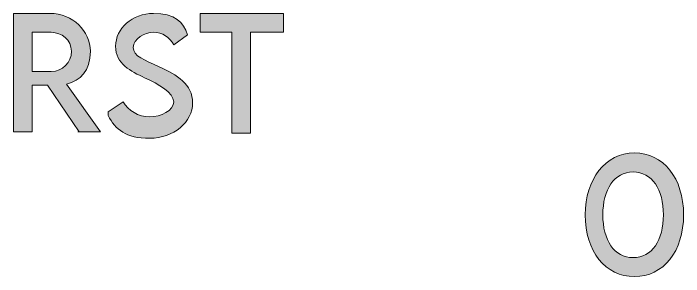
# Model space of a CAD drawing. Extents: x 16 to 211, y 699 to 771.
# Drawn here: x 61.78 to 80.16, y 703.61 to 710.83 of the extents above; entities that cross this region are included whole.
import ezdxf

# ---------------------------------------------------------------- set-up
doc = ezdxf.new("R2010")
doc.units = 0
doc.header["$MEASUREMENT"] = 0
doc.layers.add('Layer 1', color=7, linetype='Continuous', lineweight=0)

# ---------------------------------------------------------------- blocks, each defined once
blk = doc.blocks.new('Block_27')
at = {"layer": 'Layer 1', "true_color": 0x232323, "transparency": 33554687}
h = blk.add_hatch(color=250, dxfattribs=at)
h.dxf.hatch_style = 2
edge = h.paths.add_edge_path()
edge.add_spline(control_points=[(62.821, 709.236), (63.132, 709.236), (63.374, 709.478), (63.374, 709.79), (63.374, 710.101), (63.097, 710.309), (62.821, 710.309), (62.821, 710.309), (62.301, 710.309), (62.301, 710.309), (62.301, 710.309), (62.301, 709.236), (62.301, 709.236), (62.301, 709.236), (62.821, 709.236), (62.821, 709.236)], knot_values=[0, 0, 0, 0, 1, 1, 1, 2, 2, 2, 3, 3, 3, 4, 4, 4, 5, 5, 5, 5], degree=3, periodic=0)
edge = h.paths.add_edge_path()
edge.add_spline(control_points=[(63.582, 707.575), (63.582, 707.575), (62.717, 708.855), (62.717, 708.855), (62.717, 708.855), (62.301, 708.855), (62.301, 708.855), (62.301, 708.855), (62.301, 707.575), (62.301, 707.575), (62.301, 707.575), (61.782, 707.575), (61.782, 707.575), (61.782, 707.575), (61.782, 710.828), (61.782, 710.828), (61.782, 710.828), (62.786, 710.828), (62.786, 710.828), (63.409, 710.828), (63.893, 710.344), (63.893, 709.79), (63.893, 709.236), (63.617, 708.994), (63.236, 708.89), (63.236, 708.89), (64.17, 707.575), (64.17, 707.575), (64.17, 707.575), (63.547, 707.575), (63.547, 707.575), (63.547, 707.575), (63.582, 707.575), (63.582, 707.575)], knot_values=[0, 0, 0, 0, 1, 1, 1, 2, 2, 2, 3, 3, 3, 4, 4, 4, 5, 5, 5, 6, 6, 6, 7, 7, 7, 8, 8, 8, 9, 9, 9, 10, 10, 10, 11, 11, 11, 11], degree=3, periodic=0)
h = blk.add_hatch(color=250, dxfattribs=at)
h.dxf.hatch_style = 2
edge = h.paths.add_edge_path()
edge.add_spline(control_points=[(64.378, 708.129), (64.378, 708.129), (64.793, 708.405), (64.793, 708.405), (64.932, 708.163), (65.209, 707.99), (65.52, 707.99), (65.831, 707.99), (66.178, 708.163), (66.178, 708.405), (66.178, 708.648), (65.762, 708.89), (65.382, 709.063), (65.001, 709.236), (64.586, 709.444), (64.586, 709.928), (64.586, 710.413), (65.035, 710.828), (65.624, 710.828), (66.212, 710.828), (66.454, 710.586), (66.558, 710.24), (66.558, 710.24), (66.178, 709.963), (66.178, 709.963), (66.074, 710.17), (65.866, 710.309), (65.624, 710.309), (65.382, 710.309), (65.07, 710.136), (65.07, 709.894), (65.07, 709.651), (65.382, 709.548), (65.762, 709.375), (66.281, 709.132), (66.697, 708.89), (66.697, 708.371), (66.697, 707.852), (66.178, 707.402), (65.52, 707.402), (64.862, 707.402), (64.586, 707.644), (64.378, 708.025), (64.378, 708.025), (64.378, 708.129), (64.378, 708.129), (64.378, 708.129), (64.378, 708.129), (64.378, 708.129)], knot_values=[0, 0, 0, 0, 1, 1, 1, 2, 2, 2, 3, 3, 3, 4, 4, 4, 5, 5, 5, 6, 6, 6, 7, 7, 7, 8, 8, 8, 9, 9, 9, 10, 10, 10, 11, 11, 11, 12, 12, 12, 13, 13, 13, 14, 14, 14, 15, 15, 15, 16, 16, 16, 16], degree=3, periodic=0)
h = blk.add_hatch(color=250, dxfattribs=at)
h.dxf.hatch_style = 2
edge = h.paths.add_edge_path()
edge.add_spline(control_points=[(69.154, 710.309), (69.154, 710.309), (68.289, 710.309), (68.289, 710.309), (68.289, 710.309), (68.289, 707.54), (68.289, 707.54), (68.289, 707.54), (67.77, 707.54), (67.77, 707.54), (67.77, 707.54), (67.77, 710.309), (67.77, 710.309), (67.77, 710.309), (66.904, 710.309), (66.904, 710.309), (66.904, 710.309), (66.904, 710.828), (66.904, 710.828), (66.904, 710.828), (69.188, 710.828), (69.188, 710.828), (69.188, 710.828), (69.188, 710.309), (69.188, 710.309), (69.188, 710.309), (69.154, 710.309), (69.154, 710.309)], knot_values=[0, 0, 0, 0, 1, 1, 1, 2, 2, 2, 3, 3, 3, 4, 4, 4, 5, 5, 5, 6, 6, 6, 7, 7, 7, 8, 8, 8, 9, 9, 9, 9], degree=3, periodic=0)
at = {"layer": 'Layer 1'}
for points, knots in [([(63.582, 707.575), (63.582, 707.575), (62.717, 708.855), (62.717, 708.855), (62.717, 708.855), (62.301, 708.855), (62.301, 708.855), (62.301, 708.855), (62.301, 707.575), (62.301, 707.575), (62.301, 707.575), (61.782, 707.575), (61.782, 707.575), (61.782, 707.575), (61.782, 710.828), (61.782, 710.828), (61.782, 710.828), (62.786, 710.828), (62.786, 710.828), (63.409, 710.828), (63.893, 710.344), (63.893, 709.79), (63.893, 709.236), (63.617, 708.994), (63.236, 708.89), (63.236, 708.89), (64.17, 707.575), (64.17, 707.575), (64.17, 707.575), (63.547, 707.575), (63.547, 707.575), (63.547, 707.575), (63.582, 707.575), (63.582, 707.575)], [0, 0, 0, 0, 1, 1, 1, 2, 2, 2, 3, 3, 3, 4, 4, 4, 5, 5, 5, 6, 6, 6, 7, 7, 7, 8, 8, 8, 9, 9, 9, 10, 10, 10, 11, 11, 11, 11]), ([(64.378, 708.129), (64.378, 708.129), (64.793, 708.405), (64.793, 708.405), (64.932, 708.163), (65.209, 707.99), (65.52, 707.99), (65.831, 707.99), (66.178, 708.163), (66.178, 708.405), (66.178, 708.648), (65.762, 708.89), (65.382, 709.063), (65.001, 709.236), (64.586, 709.444), (64.586, 709.928), (64.586, 710.413), (65.035, 710.828), (65.624, 710.828), (66.212, 710.828), (66.454, 710.586), (66.558, 710.24), (66.558, 710.24), (66.178, 709.963), (66.178, 709.963), (66.074, 710.17), (65.866, 710.309), (65.624, 710.309), (65.382, 710.309), (65.07, 710.136), (65.07, 709.894), (65.07, 709.651), (65.382, 709.548), (65.762, 709.375), (66.281, 709.132), (66.697, 708.89), (66.697, 708.371), (66.697, 707.852), (66.178, 707.402), (65.52, 707.402), (64.862, 707.402), (64.586, 707.644), (64.378, 708.025), (64.378, 708.025), (64.378, 708.129), (64.378, 708.129), (64.378, 708.129), (64.378, 708.129), (64.378, 708.129)], [0, 0, 0, 0, 1, 1, 1, 2, 2, 2, 3, 3, 3, 4, 4, 4, 5, 5, 5, 6, 6, 6, 7, 7, 7, 8, 8, 8, 9, 9, 9, 10, 10, 10, 11, 11, 11, 12, 12, 12, 13, 13, 13, 14, 14, 14, 15, 15, 15, 16, 16, 16, 16]), ([(69.154, 710.309), (69.154, 710.309), (68.289, 710.309), (68.289, 710.309), (68.289, 710.309), (68.289, 707.54), (68.289, 707.54), (68.289, 707.54), (67.77, 707.54), (67.77, 707.54), (67.77, 707.54), (67.77, 710.309), (67.77, 710.309), (67.77, 710.309), (66.904, 710.309), (66.904, 710.309), (66.904, 710.309), (66.904, 710.828), (66.904, 710.828), (66.904, 710.828), (69.188, 710.828), (69.188, 710.828), (69.188, 710.828), (69.188, 710.309), (69.188, 710.309), (69.188, 710.309), (69.154, 710.309), (69.154, 710.309)], [0, 0, 0, 0, 1, 1, 1, 2, 2, 2, 3, 3, 3, 4, 4, 4, 5, 5, 5, 6, 6, 6, 7, 7, 7, 8, 8, 8, 9, 9, 9, 9]), ([(62.821, 709.236), (63.132, 709.236), (63.374, 709.478), (63.374, 709.79), (63.374, 710.101), (63.097, 710.309), (62.821, 710.309), (62.821, 710.309), (62.301, 710.309), (62.301, 710.309), (62.301, 710.309), (62.301, 709.236), (62.301, 709.236), (62.301, 709.236), (62.821, 709.236), (62.821, 709.236)], [0, 0, 0, 0, 1, 1, 1, 2, 2, 2, 3, 3, 3, 4, 4, 4, 5, 5, 5, 5])]:
    blk.add_open_spline(points, degree=3, knots=knots, dxfattribs=at)

msp = doc.modelspace()

# ---------------------------------------------------------------- hatches: boundary and pattern name
at = {"layer": 'Layer 1', "true_color": 0x232323, "transparency": 33554687}
h = msp.add_hatch(color=250, dxfattribs=at)
h.dxf.hatch_style = 2
edge = h.paths.add_edge_path()
edge.add_spline(control_points=[(79.61, 705.304), (79.61, 705.997), (79.298, 706.481), (78.779, 706.481), (78.26, 706.481), (77.948, 705.997), (77.948, 705.304), (77.948, 704.612), (78.26, 704.128), (78.779, 704.128), (79.298, 704.128), (79.61, 704.612), (79.61, 705.304)], knot_values=[0, 0, 0, 0, 1, 1, 1, 2, 2, 2, 3, 3, 3, 4, 4, 4, 4], degree=3, periodic=0)
edge = h.paths.add_edge_path()
edge.add_spline(control_points=[(77.464, 705.304), (77.464, 706.273), (78.018, 707), (78.814, 707), (79.61, 707), (80.163, 706.308), (80.163, 705.304), (80.163, 704.301), (79.61, 703.609), (78.814, 703.609), (78.018, 703.609), (77.464, 704.301), (77.464, 705.304)], knot_values=[0, 0, 0, 0, 1, 1, 1, 2, 2, 2, 3, 3, 3, 4, 4, 4, 4], degree=3, periodic=0)

# ---------------------------------------------------------------- linework, layer by layer
at = {"layer": 'Layer 1'}
for points in [[(77.464, 705.304), (77.464, 706.273), (78.018, 707), (78.814, 707), (79.61, 707), (80.163, 706.308), (80.163, 705.304), (80.163, 704.301), (79.61, 703.609), (78.814, 703.609), (78.018, 703.609), (77.464, 704.301), (77.464, 705.304)], [(79.61, 705.304), (79.61, 705.997), (79.298, 706.481), (78.779, 706.481), (78.26, 706.481), (77.948, 705.997), (77.948, 705.304), (77.948, 704.612), (78.26, 704.128), (78.779, 704.128), (79.298, 704.128), (79.61, 704.612), (79.61, 705.304)]]:
    msp.add_open_spline(points, degree=3, knots=[0, 0, 0, 0, 1, 1, 1, 2, 2, 2, 3, 3, 3, 4, 4, 4, 4], dxfattribs=at)

# ---------------------------------------------------------------- block references
msp.add_blockref('Block_27', (0, 0), dxfattribs=at)

doc.saveas('drawing.dxf')
